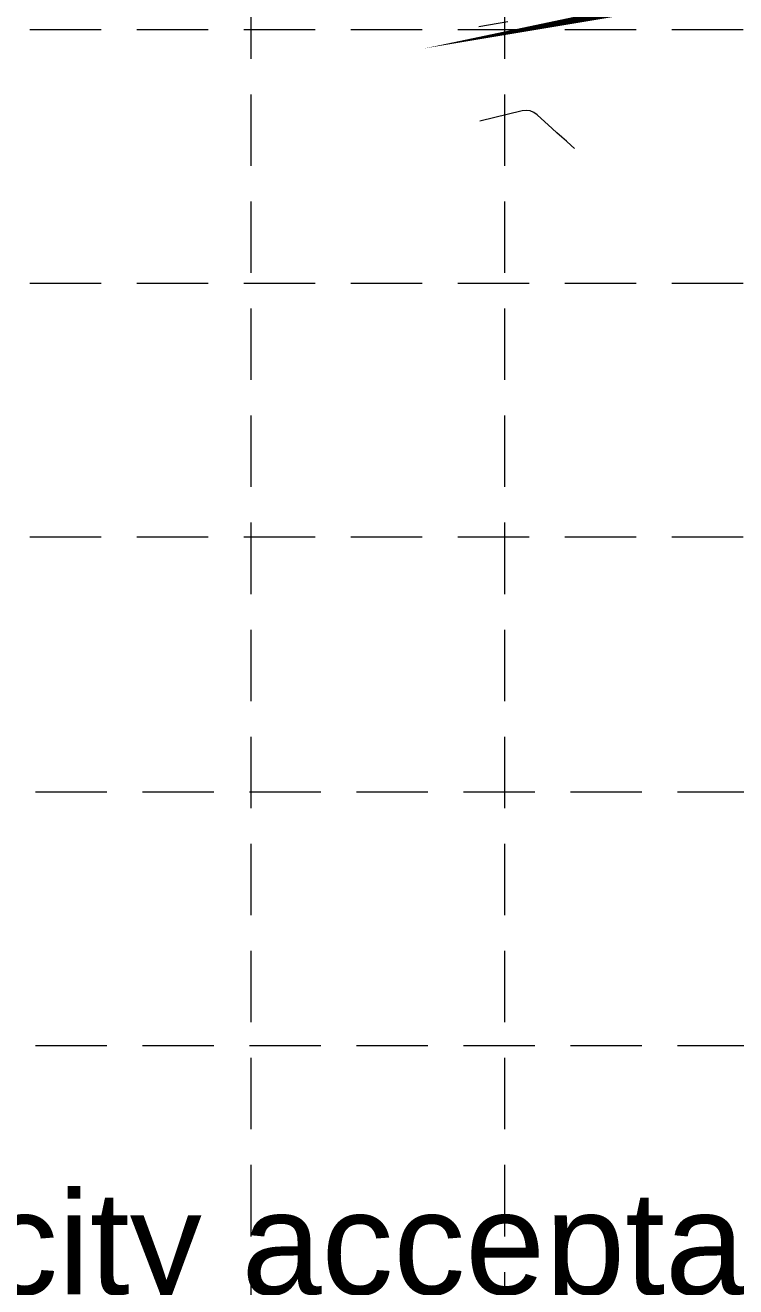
# Model space of a CAD drawing. Header units: feet. Extents: x 46644 to 49208, y 46045 to 47649.
# Drawn here: x 47090.1 to 47202.1, y 46288.7 to 46487.5 of the extents above; entities that cross this region are included whole.
import ezdxf

# ---------------------------------------------------------------- set-up
doc = ezdxf.new("R2010")
doc.units = ezdxf.units.FT
doc.header["$MEASUREMENT"] = 0
doc.linetypes.add('DGN Style 3', pattern=[33.544038077373976, 23.96002719812427, -9.584010879249709])
doc.linetypes.add('HIDDEN', pattern=[0.375, 0.25, -0.125])
doc.layers.add('BASE', color=7, linetype='Continuous')
doc.layers.add('GRID', color=254, linetype='HIDDEN')
doc.layers.add('EC', color=35, linetype='Continuous', lineweight=0)
doc.layers.add('LIMITS OF DISTURBANCE', color=1, linetype='HIDDEN', lineweight=0)
doc.styles.add("L200'", font='ARIAL.TTF', dxfattribs={"height": 0.001968503937008})

msp = doc.modelspace()

# ---------------------------------------------------------------- linework, layer by layer
at = {"layer": 'EC', "color": 35, "linetype": 'DGN Style 3', "lineweight": 0}
for p, q in [((47166.15930567202, 46488.03548931823), (47161.6274053732, 46487.25934933368)), ((47168.42099049547, 46473.99370774609), (47161.78567265729, 46472.40405908488)), ((47169.07564143717, 46474.07686869164), (47168.42099049547, 46473.99370774609)), ((47169.69005176282, 46474.00303643177), (47169.07564143717, 46474.07686869164)), ((47170.26422147243, 46473.77221096644), (47169.69005176282, 46474.00303643177)), ((47170.79815056598, 46473.38439229568), (47170.26422147243, 46473.77221096644)), ((47173.19592489848, 46471.20825435279), (47170.79815056598, 46473.38439229568)), ((47173.93168253079, 46470.54405394505), (47173.19592489848, 46471.20825435279)), ((47174.67093032615, 46469.88378207463), (47173.93168253079, 46470.54405394505)), ((47175.4136682846, 46469.22743874152), (47174.67093032615, 46469.88378207463)), ((47176.15989640613, 46468.5750239457), (47175.4136682846, 46469.22743874152)), ((47176.70525328835, 46468.10077210076), (47176.15989640613, 46468.5750239457))]:
    msp.add_line(p, q, dxfattribs=at)
at = {"layer": 'GRID', "color": 252, "linetype": 'HIDDEN', "lineweight": 0, "ltscale": 45}
for p, q in [((47125.66912769382, 47607.2329704303), (47125.66912769382, 46206.67654472881)), ((47165.66912769379, 47607.2329704303), (47165.66912769379, 46206.67654472881)), ((46685.80286426976, 46486.85321044825), (49165.80286426751, 46486.85321044825)), ((46685.80286426976, 46446.85321044829), (49165.80286426751, 46446.85321044829)), ((46685.80286426976, 46406.85321044832), (49165.80286426751, 46406.85321044832)), ((46686.69970605386, 46366.67654472867), (49166.6997060516, 46366.67654472867)), ((46686.69970605386, 46326.6765447287), (49166.6997060516, 46326.6765447287))]:
    msp.add_line(p, q, dxfattribs=at)
at = {"layer": 'LIMITS OF DISTURBANCE', "color": 1, "linetype": 'HIDDEN', "lineweight": 0, "ltscale": 100, "const_width": 5}
msp.add_lwpolyline([(47302.25984346728, 47079.06255789445), (47251.96411966768, 46554.5230096488), (47235.94423537375, 46555.7391852901), (47229.74629245888, 46491.61270155261), (47258.66189125487, 46504.09144207509), (47261.75617488308, 46504.51806816804), (47263.78346922562, 46504.83803730625), (47266.8777627687, 46505.26466935929), (47268.9050569544, 46505.69129388314), (47263.78346922562, 46504.83803730625), (47268.9050569544, 46505.69129388314), (47332.12219718138, 46514.98019778852), (47360.54201268544, 46519.09793209981), (47401.96885063158, 46525.98848074303), (47518.9302222585, 46542.75317105734), (47543.38181189181, 46546.31912537665), (47601.60255211343, 46555.02271105775), (47728.67967054122, 46572.70529540523), (47759.36237022378, 46376.71311723137), (47724.95205812791, 46365.38259166009), (47739.2136930773, 46270.55636355153), (47774.34259356088, 46267.65301129106)], dxfattribs=at)

# ---------------------------------------------------------------- texts
at = {"layer": 'BASE', "color": 7, "style": "L200'"}
msp.add_text('Inlet protection to be removed after city acceptance.', height=16.22177258302487, dxfattribs=at).set_placement((46726.21433570905, 46287.45604234667))

doc.saveas('drawing.dxf')
